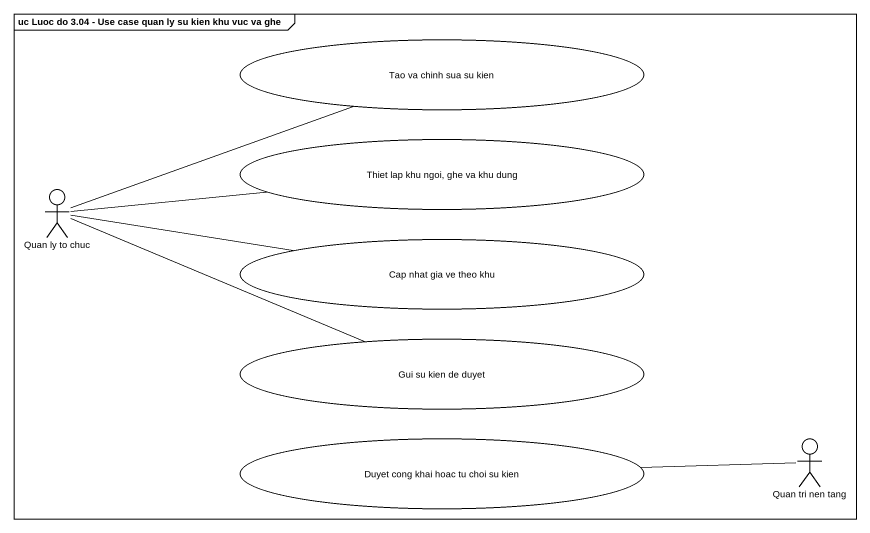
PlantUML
@startuml
mainframe uc Luoc do 3.04 - Use case quan ly su kien khu vuc va ghe
usecase "Tao va chinh sua su kien" as Tao_va_chinh_sua_su_kien
usecase "Thiet lap khu ngoi, ghe va khu dung" as Thiet_lap_khu_ngoi_ghe_va
actor "Quan ly to chuc" as Quan_ly_to_chuc
usecase "Cap nhat gia ve theo khu" as Cap_nhat_gia_ve_theo_khu
usecase "Gui su kien de duyet" as Gui_su_kien_de_duyet
usecase "Duyet cong khai hoac tu choi su kien" as Duyet_cong_khai_hoac_tu
actor "Quan tri nen tang" as Quan_tri_nen_tang
Quan_ly_to_chuc -right- Tao_va_chinh_sua_su_kien
Quan_ly_to_chuc -right- Thiet_lap_khu_ngoi_ghe_va
Quan_ly_to_chuc -right- Cap_nhat_gia_ve_theo_khu
Quan_ly_to_chuc -right- Gui_su_kien_de_duyet
Quan_tri_nen_tang -left- Duyet_cong_khai_hoac_tu
@enduml
